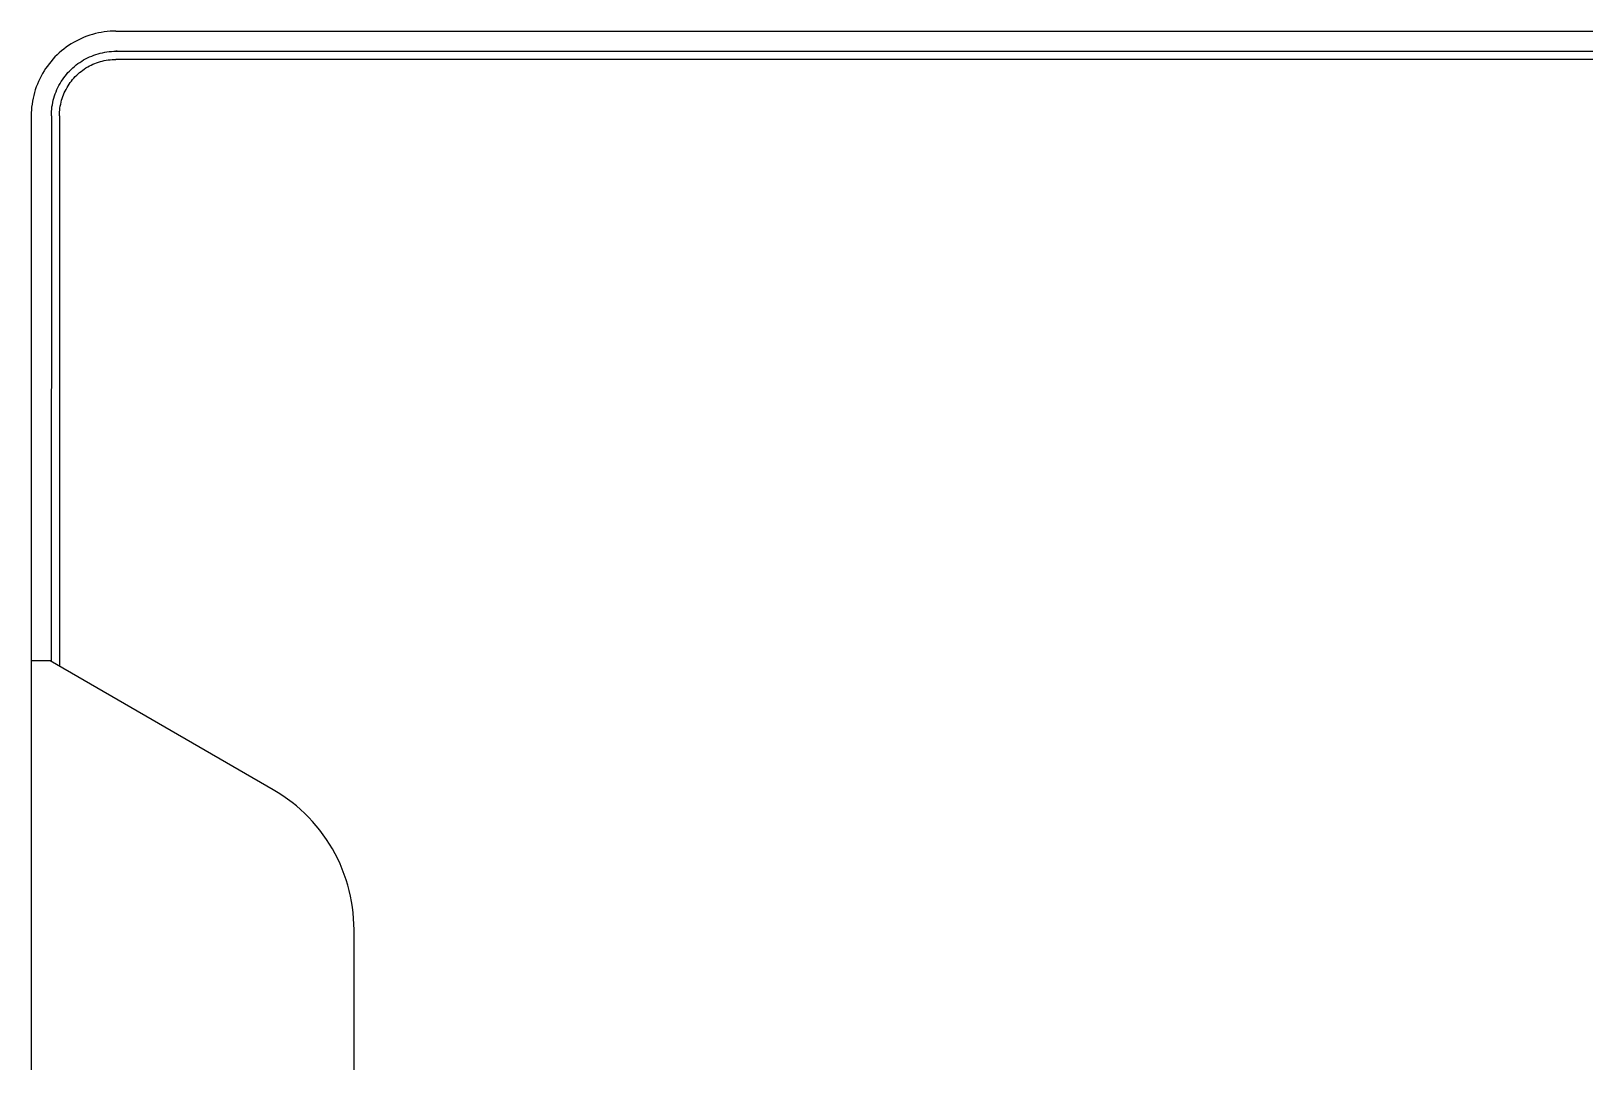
# Model space of a CAD drawing. Header units: millimetres. Extents: x 430 to 4403, y -1522 to 1254.
# Drawn here: x 1899.8 to 2284.7, y -451.1 to -195.9 of the extents above; entities that cross this region are included whole.
import ezdxf

# ---------------------------------------------------------------- set-up
doc = ezdxf.new("R2010")
doc.units = ezdxf.units.MM
doc.header["$MEASUREMENT"] = 0
doc.layers.add('Utwórz2D linie widoczne', color=7, linetype='Continuous', true_color=0x000000)

msp = doc.modelspace()

# ---------------------------------------------------------------- linework, layer by layer
at = {"layer": 'Utwórz2D linie widoczne'}
for p, q in [((1917.18, -196.22), (1916.46, -196.36)), ((1917.9, -196.1), (1917.18, -196.22)), ((1918.63, -196.02), (1917.9, -196.1)), ((1919.36, -195.95), (1918.63, -196.02)), ((1920.09, -195.91), (1919.36, -195.95)), ((1920.82, -195.9), (1920.09, -195.91)), ((1920.82, -195.9), (3422.77, -196)), ((1908.48, -199.91), (1907.89, -200.35)), ((1909.08, -199.49), (1908.48, -199.91)), ((1909.69, -199.09), (1909.08, -199.49)), ((1910.32, -198.71), (1909.69, -199.09)), ((1910.96, -198.36), (1910.32, -198.71)), ((1911.62, -198.03), (1910.96, -198.36)), ((1912.28, -197.72), (1911.62, -198.03)), ((1912.96, -197.43), (1912.28, -197.72)), ((1913.64, -197.17), (1912.96, -197.43)), ((1914.33, -196.93), (1913.64, -197.17)), ((1915.03, -196.71), (1914.33, -196.93)), ((1915.74, -196.52), (1915.03, -196.71)), ((1916.46, -196.36), (1915.74, -196.52)), ((1904.27, -203.97), (1903.83, -204.56)), ((1904.74, -203.4), (1904.27, -203.97)), ((1905.22, -202.85), (1904.74, -203.4)), ((1905.72, -202.31), (1905.22, -202.85)), ((1906.24, -201.79), (1905.72, -202.31)), ((1906.77, -201.29), (1906.24, -201.79)), ((1907.32, -200.81), (1906.77, -201.29)), ((1907.89, -200.35), (1907.32, -200.81)), ((1910.97, -204.29), (1911.42, -203.96)), ((1911.42, -203.96), (1911.88, -203.64)), ((1911.88, -203.64), (1912.34, -203.33)), ((1912.34, -203.33), (1912.82, -203.04)), ((1912.82, -203.04), (1913.31, -202.77)), ((1913.31, -202.77), (1913.81, -202.52)), ((1913.81, -202.52), (1914.31, -202.28)), ((1914.31, -202.28), (1914.83, -202.07)), ((1914.83, -202.07), (1915.35, -201.87)), ((1915.13, -204.11), (1915.58, -203.92)), ((1915.35, -201.87), (1915.88, -201.68)), ((1915.58, -203.92), (1916.03, -203.74)), ((1915.88, -201.68), (1916.41, -201.52)), ((1916.03, -203.74), (1916.5, -203.59)), ((1916.41, -201.52), (1916.95, -201.38)), ((1916.5, -203.59), (1916.96, -203.44)), ((1916.95, -201.38), (1917.5, -201.25)), ((1916.96, -203.44), (1917.44, -203.32)), ((1917.44, -203.32), (1917.91, -203.21)), ((1917.5, -201.25), (1918.04, -201.14)), ((1917.91, -203.21), (1918.39, -203.11)), ((1918.04, -201.14), (1918.6, -201.06)), ((1918.39, -203.11), (1918.87, -203.04)), ((1918.6, -201.06), (1919.15, -200.99)), ((1918.87, -203.04), (1919.36, -202.98)), ((1919.15, -200.99), (1919.71, -200.94)), ((1919.36, -202.98), (1919.85, -202.93)), ((1919.71, -200.94), (1920.26, -200.91)), ((1919.85, -202.93), (1920.33, -202.91)), ((1920.26, -200.91), (1920.82, -200.9)), ((1920.33, -202.91), (1920.82, -202.9)), ((1921.11, -200.9), (1920.82, -200.9)), ((1920.82, -200.9), (3422.77, -201)), ((3422.77, -203), (1920.82, -202.9)), ((3423.06, -201), (1921.11, -200.9)), ((1921.2, -200.9), (3422.95, -201)), ((1901.95, -207.69), (1901.64, -208.36)), ((1902.28, -207.04), (1901.95, -207.69)), ((1902.64, -206.4), (1902.28, -207.04)), ((1903.01, -205.77), (1902.64, -206.4)), ((1903.41, -205.16), (1903.01, -205.77)), ((1903.83, -204.56), (1903.41, -205.16)), ((1907.56, -207.95), (1907.88, -207.5)), ((1907.88, -207.5), (1908.21, -207.05)), ((1908.21, -207.05), (1908.57, -206.62)), ((1908.57, -206.62), (1908.93, -206.19)), ((1908.93, -206.19), (1909.31, -205.79)), ((1909.31, -205.79), (1909.71, -205.39)), ((1909.71, -205.39), (1910.12, -205.01)), ((1910.1, -207.9), (1910.42, -207.53)), ((1910.12, -205.01), (1910.54, -204.64)), ((1910.42, -207.53), (1910.75, -207.17)), ((1910.54, -204.64), (1910.97, -204.29)), ((1910.75, -207.17), (1911.1, -206.83)), ((1911.1, -206.83), (1911.45, -206.5)), ((1911.45, -206.5), (1911.82, -206.18)), ((1911.82, -206.18), (1912.2, -205.87)), ((1912.2, -205.87), (1912.59, -205.57)), ((1912.59, -205.57), (1912.99, -205.29)), ((1912.99, -205.29), (1913.4, -205.03)), ((1913.4, -205.03), (1913.82, -204.78)), ((1913.82, -204.78), (1914.25, -204.54)), ((1914.25, -204.54), (1914.69, -204.32)), ((1914.69, -204.32), (1915.13, -204.11)), ((1900.64, -211.11), (1900.45, -211.82)), ((1900.85, -210.41), (1900.64, -211.11)), ((1901.09, -209.72), (1900.85, -210.41)), ((1901.35, -209.03), (1901.09, -209.72)), ((1901.64, -208.36), (1901.35, -209.03)), ((1905.61, -211.96), (1905.79, -211.43)), ((1905.79, -211.43), (1905.99, -210.91)), ((1905.99, -210.91), (1906.21, -210.39)), ((1906.21, -210.39), (1906.44, -209.89)), ((1906.44, -209.89), (1906.7, -209.39)), ((1906.7, -209.39), (1906.97, -208.9)), ((1906.97, -208.9), (1907.25, -208.42)), ((1907.25, -208.42), (1907.56, -207.95)), ((1907.67, -212.11), (1907.84, -211.66)), ((1907.84, -211.66), (1908.03, -211.21)), ((1908.03, -211.21), (1908.24, -210.76)), ((1908.24, -210.76), (1908.46, -210.33)), ((1908.46, -210.33), (1908.7, -209.9)), ((1908.7, -209.9), (1908.95, -209.48)), ((1908.95, -209.48), (1909.22, -209.07)), ((1909.22, -209.07), (1909.5, -208.67)), ((1909.5, -208.67), (1909.79, -208.28)), ((1909.79, -208.28), (1910.1, -207.9)), ((1899.87, -215.43), (1899.84, -216.17)), ((1899.94, -214.7), (1899.87, -215.43)), ((1900.03, -213.98), (1899.94, -214.7)), ((1900.14, -213.25), (1900.03, -213.98)), ((1900.28, -212.53), (1900.14, -213.25)), ((1900.45, -211.82), (1900.28, -212.53)), ((1904.86, -215.78), (1904.91, -215.23)), ((1904.91, -215.23), (1904.98, -214.67)), ((1904.98, -214.67), (1905.07, -214.12)), ((1905.07, -214.12), (1905.17, -213.57)), ((1905.17, -213.57), (1905.3, -213.03)), ((1905.3, -213.03), (1905.44, -212.49)), ((1905.44, -212.49), (1905.61, -211.96)), ((1906.86, -215.92), (1906.9, -215.44)), ((1906.9, -215.44), (1906.96, -214.95)), ((1906.96, -214.95), (1907.03, -214.47)), ((1907.03, -214.47), (1907.13, -213.99)), ((1907.13, -213.99), (1907.24, -213.51)), ((1907.24, -213.51), (1907.36, -213.04)), ((1907.36, -213.04), (1907.51, -212.57)), ((1907.51, -212.57), (1907.67, -212.11)), ((1899.82, -216.9), (1899.81, -351.85)), ((1899.84, -216.17), (1899.82, -216.9)), ((1904.82, -216.9), (1904.81, -352.02)), ((1904.82, -216.9), (1904.83, -216.34)), ((1904.83, -216.34), (1904.86, -215.78)), ((1906.82, -216.9), (1906.81, -353.17)), ((1906.82, -216.9), (1906.83, -216.41)), ((1906.83, -216.41), (1906.86, -215.92)), ((1899.81, -351.85), (1899.8, -614.95)), ((1904.52, -351.85), (1899.81, -351.85)), ((1959.81, -383.77), (1904.52, -351.85)), ((1961.01, -384.49), (1959.81, -383.77)), ((1962.18, -385.25), (1961.01, -384.49)), ((1963.32, -386.05), (1962.18, -385.25)), ((1964.44, -386.89), (1963.32, -386.05)), ((1965.52, -387.76), (1964.44, -386.89)), ((1966.57, -388.68), (1965.52, -387.76)), ((1967.6, -389.63), (1966.57, -388.68)), ((1968.58, -390.62), (1967.6, -389.63)), ((1969.53, -391.64), (1968.58, -390.62)), ((1970.45, -392.69), (1969.53, -391.64)), ((1971.33, -393.78), (1970.45, -392.69)), ((1972.17, -394.89), (1971.33, -393.78)), ((1972.97, -396.04), (1972.17, -394.89)), ((1973.73, -397.21), (1972.97, -396.04)), ((1974.45, -398.4), (1973.73, -397.21)), ((1975.13, -399.63), (1974.45, -398.4)), ((1975.76, -400.87), (1975.13, -399.63)), ((1976.35, -402.13), (1975.76, -400.87)), ((1976.89, -403.42), (1976.35, -402.13)), ((1977.4, -404.72), (1976.89, -403.42)), ((1977.85, -406.04), (1977.4, -404.72)), ((1978.26, -407.38), (1977.85, -406.04)), ((1978.62, -408.73), (1978.26, -407.38)), ((1978.93, -410.09), (1978.62, -408.73)), ((1979.2, -411.46), (1978.93, -410.09)), ((1979.42, -412.84), (1979.2, -411.46)), ((1979.59, -414.22), (1979.42, -412.84)), ((1979.71, -415.61), (1979.59, -414.22)), ((1979.78, -417.01), (1979.71, -415.61)), ((1979.81, -418.4), (1979.78, -417.01)), ((1979.8, -548.39), (1979.81, -418.4))]:
    msp.add_line(p, q, dxfattribs=at)

doc.saveas('drawing.dxf')
